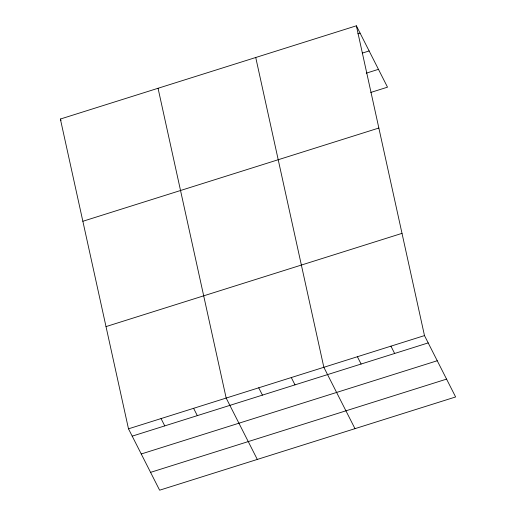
<?xml version="1.0" encoding="UTF-8"?>
<svg xmlns="http://www.w3.org/2000/svg" width="516" height="516" viewBox="0 0 516 516"><rect width="100%" height="100%" fill="white"/><g stroke="black" fill="none" stroke-linecap="round" stroke-linejoin="round"><path stroke-width="0.77" d="M356.375 25.8L424.487 335.594L455.622 396.959L159.625 490.2L128.49 428.828L60.378 119.041L356.375 25.8L387.51 87.172L370.74 92.454M357.794 33.83L360.084 33.108M362.271 53.109L369.133 50.949M366.263 73.175L378.46 69.331M82.857 221.274L378.854 128.032M106.012 326.602L402.009 233.361M128.49 428.828L424.487 335.594M132.199 436.143L428.196 342.901M141.249 453.983L437.245 360.742M150.575 472.359L446.572 379.118M390.941 346.159L394.65 353.466M357.395 356.724L361.103 364.038M354.982 428.661L323.848 367.295L255.736 57.502M291.288 377.551L294.997 384.859M258.729 387.806L262.438 395.114M257.303 459.433L226.169 398.062L158.057 88.268M60.378 119.041L61.056 120.37M193.61 408.317L197.318 415.632M161.05 418.573L164.759 425.887"/></g></svg>
